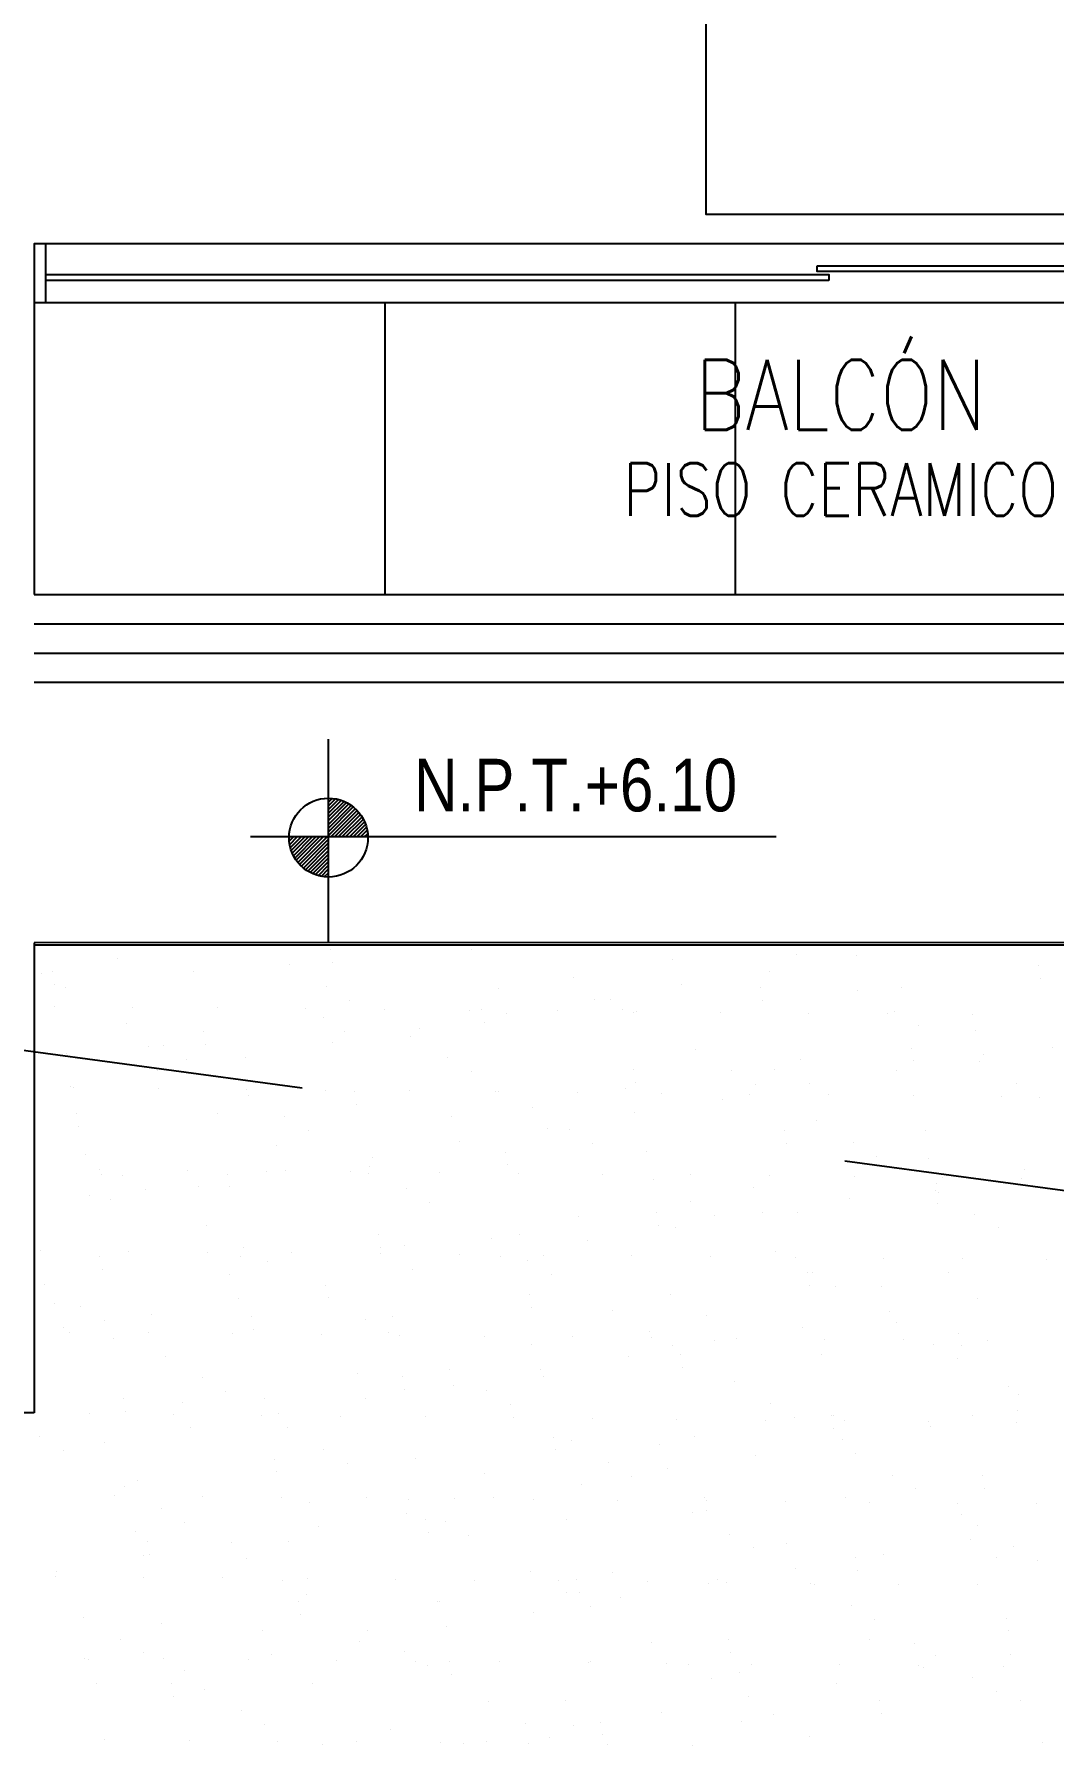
# Model space of a CAD drawing. Header units: millimetres. Extents: x -3 to 53, y -269 to 39.
# Drawn here: x 6 to 7.745, y 20.831 to 23.759 of the extents above; entities that cross this region are included whole.
import ezdxf
from ezdxf.enums import TextEntityAlignment as Align
from ezdxf.xclip import XClip

# ---------------------------------------------------------------- set-up
doc = ezdxf.new("R2010")
doc.units = ezdxf.units.MM
doc.header["$LTSCALE"] = 15
doc.header["$XCLIPFRAME"] = 2
doc.linetypes.add('ACAD_ISO07W100', pattern=[3, 0, -3])
doc.linetypes.add('HIDDEN2', pattern=[0.1875, 0.125, -0.0625])
doc.layers.get('0').update_dxf_attribs({"color": 250})
for name, color, linetype in [('A-BARANDAS', 250, 'Continuous'), ('A-EST VIGAS', 250, 'HIDDEN2'), ('A-HATCH', 250, 'Continuous'), ('A-MOBILIARIO', 250, 'Continuous'), ('A-MURO BAJO', 251, 'Continuous'), ('A-NIVELES-NPT', 252, 'Continuous'), ('A-PROYECCIONES', 250, 'HIDDEN2'), ('A-TEXTO-ACABADO PISO', 250, 'Continuous'), ('A-TEXTO-AMBIENTE', 252, 'Continuous'), ('DLP_MOBILIARIO FIJO', 250, 'Continuous'), ('DLP_VERDE', 250, 'Continuous')]:
    doc.layers.add(name, color=color, linetype=linetype)
doc.styles.add('R80', font='ARIALN.TTF', dxfattribs={"height": 2.03})
doc.styles.add('ROMANS', font='romans.shx', dxfattribs={"width": 0.8})

# ---------------------------------------------------------------- blocks, each defined once
blk = doc.blocks.new('A$C9f73720c')
at = {"layer": 'A-MURO BAJO'}
for p, q in [((59.2224, 107.0787, 0), (53.4761, 88.235, 0)), ((53.4761, 88.235, 0), (54.2455, 88.0001, 0)), ((54.2455, 88.0001, 0), (52.9985, 83.9157, 0))]:
    blk.add_line(p, q, dxfattribs=at)
at = {"layer": 'A-PROYECCIONES'}
blk.add_line((51.8921, 84.3407, 0), (70.8171, 125.5768, 0), dxfattribs=at)
at = {"layer": 'DLP_VERDE'}
for p, q in [((59.2325, 107.0756), (53.4804, 88.2337)), ((53.4804, 88.2337), (54.2455, 88.0001)), ((54.2455, 88.0001), (52.9985, 83.9157))]:
    blk.add_line(p, q, dxfattribs=at)
at = {"layer": 'DLP_VERDE', "linetype": 'Continuous'}
for p, q in [((54.016, 89.8677), (54.016, 89.8677)), ((54.038, 89.8648), (54.038, 89.8648)), ((54.157, 89.8491), (54.157, 89.8491)), ((54.2316, 89.8033), (54.2316, 89.8033)), ((54.1972, 89.7718), (54.1972, 89.7718)), ((54.0627, 89.7346), (54.0627, 89.7346)), ((54.0896, 89.7315), (54.0896, 89.7315)), ((54.134, 89.7335), (54.134, 89.7335)), ((54.1435, 89.7225), (54.1435, 89.7225)), ((54.211, 89.7417), (54.211, 89.7417)), ((54.3427, 89.7426), (54.3427, 89.7426)), ((54.3545, 89.7334), (54.3545, 89.7334)), ((54.5008, 89.7341), (54.5008, 89.7341)), ((54.4246, 89.6706), (54.4246, 89.6706)), ((53.9828, 89.6319), (53.9828, 89.6319)), ((54.0537, 89.6402), (54.0537, 89.6402)), ((54.3902, 89.6391), (54.3902, 89.6391)), ((54.0192, 89.6087), (54.0192, 89.6087)), ((54.0868, 89.6182), (54.0868, 89.6182)), ((54.1089, 89.6153), (54.1089, 89.6153)), ((54.1656, 89.5975), (54.1656, 89.5975)), ((54.2278, 89.5997), (54.2278, 89.5997)), ((54.3139, 89.6046), (54.3139, 89.6046)), ((54.5292, 89.6014), (54.5292, 89.6014)), ((54.6891, 89.6084), (54.6891, 89.6084)), ((54.7074, 89.6202), (54.7074, 89.6202)), ((54.7335, 89.6103), (54.7335, 89.6103)), ((54.7519, 89.604), (54.7519, 89.604)), ((53.9075, 89.5743), (53.9075, 89.5743)), ((54.0193, 89.5969), (54.0193, 89.5969)), ((54.1163, 89.5834), (54.1163, 89.5834)), ((54.2761, 89.5904), (54.2761, 89.5904)), ((54.3205, 89.5923), (54.3205, 89.5923)), ((54.3318, 89.586), (54.3318, 89.586)), ((54.3364, 89.5898), (54.3364, 89.5898)), ((54.3539, 89.5831), (54.3539, 89.5831)), ((54.4573, 89.5963), (54.4573, 89.5963)), ((54.6036, 89.597), (54.6036, 89.597)), ((54.8954, 89.5958), (54.8954, 89.5958)), ((54.9885, 89.5683), (54.9885, 89.5683)), ((53.9655, 89.5594), (53.9655, 89.5594)), ((54.4729, 89.5674), (54.4729, 89.5674)), ((54.5769, 89.5537), (54.5769, 89.5537)), ((54.5989, 89.5508), (54.5989, 89.5508)), ((54.6176, 89.5379), (54.6176, 89.5379)), ((54.7179, 89.5351), (54.7179, 89.5351)), ((54.8219, 89.5215), (54.8219, 89.5215)), ((54.8439, 89.5186), (54.8439, 89.5186)), ((54.9541, 89.5367), (54.9541, 89.5367)), ((54.2466, 89.5075), (54.2466, 89.5075)), ((54.5831, 89.5064), (54.5831, 89.5064)), ((54.9003, 89.4875), (54.9003, 89.4875)), ((54.9629, 89.5029), (54.9629, 89.5029)), ((55.0669, 89.4892), (55.0669, 89.4892)), ((55.089, 89.4863), (55.089, 89.4863)), ((55.2886, 89.4853), (55.2886, 89.4853)), ((53.8757, 89.4772), (53.8757, 89.4772)), ((53.9787, 89.468), (53.9787, 89.468)), ((54.1221, 89.4597), (54.1221, 89.4597)), ((54.2122, 89.476), (54.2122, 89.476)), ((54.2684, 89.4604), (54.2684, 89.4604)), ((54.4167, 89.4675), (54.4167, 89.4675)), ((54.507, 89.4511), (54.507, 89.4511)), ((54.5294, 89.4571), (54.5294, 89.4571)), ((54.5602, 89.4592), (54.5602, 89.4592)), ((54.7065, 89.4599), (54.7065, 89.4599)), ((54.7157, 89.4602), (54.7157, 89.4602)), ((54.8547, 89.4669), (54.8547, 89.4669)), ((54.8756, 89.4672), (54.8756, 89.4672)), ((54.92, 89.4692), (54.92, 89.4692)), ((54.9982, 89.4587), (54.9982, 89.4587)), ((55.1287, 89.4783), (55.1287, 89.4783)), ((55.1445, 89.4594), (55.1445, 89.4594)), ((55.208, 89.4706), (55.208, 89.4706)), ((53.8898, 89.4242), (53.8898, 89.4242)), ((54.0496, 89.4312), (54.0496, 89.4312)), ((54.094, 89.4331), (54.094, 89.4331)), ((54.1585, 89.4267), (54.1585, 89.4267)), ((54.3028, 89.4422), (54.3028, 89.4422)), ((54.4626, 89.4492), (54.4626, 89.4492)), ((55.1815, 89.4356), (55.1815, 89.4356)), ((53.9127, 89.401), (53.9127, 89.401)), ((53.9347, 89.3981), (53.9347, 89.3981)), ((54.8105, 89.4052), (54.8105, 89.4052)), ((55.1471, 89.404), (55.1471, 89.404)), ((54.0537, 89.3825), (54.0537, 89.3825)), ((54.1577, 89.3688), (54.1577, 89.3688)), ((54.1797, 89.3659), (54.1797, 89.3659)), ((54.4396, 89.3748), (54.4396, 89.3748)), ((54.7761, 89.3737), (54.7761, 89.3737)), ((54.0687, 89.3445), (54.0687, 89.3445)), ((54.2987, 89.3502), (54.2987, 89.3502)), ((54.4027, 89.3365), (54.4027, 89.3365)), ((54.4052, 89.3433), (54.4052, 89.3433)), ((54.4248, 89.3336), (54.4248, 89.3336)), ((55.0933, 89.3548), (55.0933, 89.3548)), ((53.9332, 89.3238), (53.9332, 89.3238)), ((54.0343, 89.3129), (54.0343, 89.3129)), ((54.0815, 89.3309), (54.0815, 89.3309)), ((54.225, 89.3226), (54.225, 89.3226)), ((54.3713, 89.3233), (54.3713, 89.3233)), ((54.5195, 89.3303), (54.5195, 89.3303)), ((54.5437, 89.3179), (54.5437, 89.3179)), ((54.6477, 89.3043), (54.6477, 89.3043)), ((54.6491, 89.308), (54.6491, 89.308)), ((54.663, 89.3221), (54.663, 89.3221)), ((54.6935, 89.31), (54.6935, 89.31)), ((54.7224, 89.3244), (54.7224, 89.3244)), ((54.8093, 89.3228), (54.8093, 89.3228)), ((54.9022, 89.3191), (54.9022, 89.3191)), ((54.9576, 89.3298), (54.9576, 89.3298)), ((55.0621, 89.326), (55.0621, 89.326)), ((55.1011, 89.3216), (55.1011, 89.3216)), ((55.1065, 89.328), (55.1065, 89.328)), ((54.0763, 89.283), (54.0763, 89.283)), ((54.2361, 89.29), (54.2361, 89.29)), ((54.2805, 89.2919), (54.2805, 89.2919)), ((54.3515, 89.2941), (54.3515, 89.2941)), ((54.4893, 89.301), (54.4893, 89.301)), ((54.6698, 89.3014), (54.6698, 89.3014)), ((54.7888, 89.2857), (54.7888, 89.2857)), ((53.8231, 89.272), (53.8231, 89.272)), ((53.8675, 89.2739), (53.8675, 89.2739)), ((53.9805, 89.2637), (53.9805, 89.2637)), ((54.8928, 89.272), (54.8928, 89.272)), ((54.9148, 89.2691), (54.9148, 89.2691)), ((55.0035, 89.2725), (55.0035, 89.2725)), ((55.0338, 89.2534), (55.0338, 89.2534)), ((54.6326, 89.2421), (54.6326, 89.2421)), ((54.9691, 89.241), (54.9691, 89.241)), ((55.1378, 89.2397), (55.1378, 89.2397)), ((55.1598, 89.2368), (55.1598, 89.2368)), ((54.1843, 89.1938), (54.1843, 89.1938)), ((54.2617, 89.2118), (54.2617, 89.2118)), ((54.5982, 89.2106), (54.5982, 89.2106)), ((54.6224, 89.1932), (54.6224, 89.1932)), ((54.9154, 89.1917), (54.9154, 89.1917)), ((55.0604, 89.1927), (55.0604, 89.1927)), ((53.8795, 89.1653), (53.8795, 89.1653)), ((53.8898, 89.1861), (53.8898, 89.1861)), ((53.8907, 89.1814), (53.8907, 89.1814)), ((54.0361, 89.1867), (54.0361, 89.1867)), ((54.2272, 89.1802), (54.2272, 89.1802)), ((54.3278, 89.1855), (54.3278, 89.1855)), ((54.4741, 89.1862), (54.4741, 89.1862)), ((54.5444, 89.1614), (54.5444, 89.1614)), ((54.6758, 89.1599), (54.6758, 89.1599)), ((54.7659, 89.185), (54.7659, 89.185)), ((54.8356, 89.1668), (54.8356, 89.1668)), ((54.88, 89.1688), (54.88, 89.1688)), ((54.9121, 89.1857), (54.9121, 89.1857)), ((55.0887, 89.1779), (55.0887, 89.1779)), ((53.8563, 89.1499), (53.8563, 89.1499)), ((53.9835, 89.1516), (53.9835, 89.1516)), ((54.0056, 89.1487), (54.0056, 89.1487)), ((54.0096, 89.1308), (54.0096, 89.1308)), ((54.054, 89.1327), (54.054, 89.1327)), ((54.1246, 89.133), (54.1246, 89.133)), ((54.1735, 89.131), (54.1735, 89.131)), ((54.2628, 89.1418), (54.2628, 89.1418)), ((54.4226, 89.1488), (54.4226, 89.1488)), ((54.467, 89.1507), (54.467, 89.1507)), ((53.8026, 89.1006), (53.8026, 89.1006)), ((53.8498, 89.1238), (53.8498, 89.1238)), ((54.2286, 89.1193), (54.2286, 89.1193)), ((54.2506, 89.1164), (54.2506, 89.1164)), ((54.3696, 89.1007), (54.3696, 89.1007)), ((54.8256, 89.1094), (54.8256, 89.1094)), ((55.1621, 89.1083), (55.1621, 89.1083)), ((54.4546, 89.0791), (54.4546, 89.0791)), ((54.4736, 89.0871), (54.4736, 89.0871)), ((54.4956, 89.0842), (54.4956, 89.0842)), ((54.7911, 89.0779), (54.7911, 89.0779)), ((53.8492, 89.0572), (53.8492, 89.0572)), ((53.9926, 89.049), (53.9926, 89.049)), ((54.0837, 89.0487), (54.0837, 89.0487)), ((54.1389, 89.0496), (54.1389, 89.0496)), ((54.2872, 89.0567), (54.2872, 89.0567)), ((54.4202, 89.0475), (54.4202, 89.0475)), ((54.4307, 89.0484), (54.4307, 89.0484)), ((54.5769, 89.0491), (54.5769, 89.0491)), ((54.6146, 89.0685), (54.6146, 89.0685)), ((54.7186, 89.0548), (54.7186, 89.0548)), ((54.7252, 89.0561), (54.7252, 89.0561)), ((54.7406, 89.0519), (54.7406, 89.0519)), ((54.8687, 89.0479), (54.8687, 89.0479)), ((55.015, 89.0486), (55.015, 89.0486)), ((55.1083, 89.059), (55.1083, 89.059)), ((54.0493, 89.0172), (54.0493, 89.0172)), ((54.7374, 89.0287), (54.7374, 89.0287)), ((54.8596, 89.0362), (54.8596, 89.0362)), ((54.8623, 89.0187), (54.8623, 89.0187)), ((54.9636, 89.0225), (54.9636, 89.0225)), ((54.9857, 89.0196), (54.9857, 89.0196)), ((55.0221, 89.0257), (55.0221, 89.0257)), ((55.0665, 89.0276), (55.0665, 89.0276)), ((54.0363, 88.9826), (54.0363, 88.9826)), ((54.1961, 88.9896), (54.1961, 88.9896)), ((54.2405, 88.9915), (54.2405, 88.9915)), ((54.3665, 88.9983), (54.3665, 88.9983)), ((54.4493, 89.0007), (54.4493, 89.0007)), ((54.6091, 89.0076), (54.6091, 89.0076)), ((54.6535, 89.0096), (54.6535, 89.0096)), ((55.1047, 89.004), (55.1047, 89.004)), ((53.7831, 88.9716), (53.7831, 88.9716)), ((53.8276, 88.9735), (53.8276, 88.9735)), ((53.9955, 88.9679), (53.9955, 88.9679)), ((55.0185, 88.9767), (55.0185, 88.9767)), ((53.7054, 88.9481), (53.7054, 88.9481)), ((53.8094, 88.9344), (53.8094, 88.9344)), ((53.8314, 88.9315), (53.8314, 88.9315)), ((54.6476, 88.9464), (54.6476, 88.9464)), ((54.9841, 88.9452), (54.9841, 88.9452)), ((53.8037, 88.9131), (53.8037, 88.9131)), ((53.9504, 88.9158), (53.9504, 88.9158)), ((53.952, 88.9201), (53.952, 88.9201)), ((54.0544, 88.9021), (54.0544, 88.9021)), ((54.0764, 88.8992), (54.0764, 88.8992)), ((54.0955, 88.9119), (54.0955, 88.9119)), ((54.2417, 88.9125), (54.2417, 88.9125)), ((54.2767, 88.916), (54.2767, 88.916)), ((54.39, 88.9196), (54.39, 88.9196)), ((54.5335, 88.9113), (54.5335, 88.9113)), ((54.6132, 88.9148), (54.6132, 88.9148)), ((54.6798, 88.912), (54.6798, 88.912)), ((54.8281, 88.919), (54.8281, 88.919)), ((54.9304, 88.896), (54.9304, 88.896)), ((54.9715, 88.9108), (54.9715, 88.9108)), ((55.1178, 88.9115), (55.1178, 88.9115)), ((53.9058, 88.8856), (53.9058, 88.8856)), ((54.1954, 88.8835), (54.1954, 88.8835)), ((54.2423, 88.8845), (54.2423, 88.8845)), ((54.2994, 88.8699), (54.2994, 88.8699)), ((54.3215, 88.867), (54.3215, 88.867)), ((54.5595, 88.8656), (54.5595, 88.8656)), ((54.7956, 88.8665), (54.7956, 88.8665)), ((54.84, 88.8684), (54.84, 88.8684)), ((55.0488, 88.8775), (55.0488, 88.8775)), ((53.8713, 88.8541), (53.8713, 88.8541)), ((54.2228, 88.8415), (54.2228, 88.8415)), ((54.3826, 88.8484), (54.3826, 88.8484)), ((54.427, 88.8504), (54.427, 88.8504)), ((54.4404, 88.8513), (54.4404, 88.8513)), ((54.5444, 88.8376), (54.5444, 88.8376)), ((54.6358, 88.8595), (54.6358, 88.8595)), ((53.8098, 88.8234), (53.8098, 88.8234)), ((53.9696, 88.8304), (53.9696, 88.8304)), ((54.0141, 88.8323), (54.0141, 88.8323)), ((54.1885, 88.8352), (54.1885, 88.8352)), ((54.5665, 88.8347), (54.5665, 88.8347)), ((54.6855, 88.819), (54.6855, 88.819)), ((54.8406, 88.8137), (54.8406, 88.8137)), ((53.8176, 88.8049), (53.8176, 88.8049)), ((54.0548, 88.783), (54.0548, 88.783)), ((54.4697, 88.7833), (54.4697, 88.7833)), ((54.4929, 88.7825), (54.4929, 88.7825)), ((54.7895, 88.8053), (54.7895, 88.8053)), ((54.8062, 88.7822), (54.8062, 88.7822)), ((54.8115, 88.8024), (54.8115, 88.8024)), ((54.9305, 88.7868), (54.9305, 88.7868)), ((54.9309, 88.7819), (54.9309, 88.7819)), ((53.7603, 88.7753), (53.7603, 88.7753)), ((53.9065, 88.776), (53.9065, 88.776)), ((54.0987, 88.7529), (54.0987, 88.7529)), ((54.1983, 88.7748), (54.1983, 88.7748)), ((54.3446, 88.7754), (54.3446, 88.7754)), ((54.4352, 88.7518), (54.4352, 88.7518)), ((54.6363, 88.7742), (54.6363, 88.7742)), ((54.7826, 88.7749), (54.7826, 88.7749)), ((55.0345, 88.7731), (55.0345, 88.7731)), ((55.0565, 88.7702), (55.0565, 88.7702)), ((55.0744, 88.7737), (55.0744, 88.7737)), ((53.7278, 88.7226), (53.7278, 88.7226)), ((54.0643, 88.7214), (54.0643, 88.7214)), ((54.7524, 88.7329), (54.7524, 88.7329)), ((54.9821, 88.7253), (54.9821, 88.7253)), ((55.0265, 88.7272), (55.0265, 88.7272)), ((53.6352, 88.7172), (53.6352, 88.7172)), ((53.6572, 88.7143), (53.6572, 88.7143)), ((53.6934, 88.691), (53.6934, 88.691)), ((53.7762, 88.6986), (53.7762, 88.6986)), ((54.2006, 88.6912), (54.2006, 88.6912)), ((54.3815, 88.7025), (54.3815, 88.7025)), ((54.4093, 88.7003), (54.4093, 88.7003)), ((54.5691, 88.7073), (54.5691, 88.7073)), ((54.6135, 88.7092), (54.6135, 88.7092)), ((54.8223, 88.7183), (54.8223, 88.7183)), ((53.7432, 88.6712), (53.7432, 88.6712)), ((53.7876, 88.6731), (53.7876, 88.6731)), ((53.8802, 88.6849), (53.8802, 88.6849)), ((53.9023, 88.682), (53.9023, 88.682)), ((53.9963, 88.6822), (53.9963, 88.6822)), ((54.0106, 88.6722), (54.0106, 88.6722)), ((54.0213, 88.6663), (54.0213, 88.6663)), ((54.1561, 88.6892), (54.1561, 88.6892)), ((55.0336, 88.681), (55.0336, 88.681)), ((53.6396, 88.6418), (53.6396, 88.6418)), ((53.7196, 88.6464), (53.7196, 88.6464)), ((53.8631, 88.6382), (53.8631, 88.6382)), ((54.0094, 88.6388), (54.0094, 88.6388)), ((54.1253, 88.6527), (54.1253, 88.6527)), ((54.1473, 88.6498), (54.1473, 88.6498)), ((54.1577, 88.6459), (54.1577, 88.6459)), ((54.2663, 88.6341), (54.2663, 88.6341)), ((54.3011, 88.6376), (54.3011, 88.6376)), ((54.4474, 88.6383), (54.4474, 88.6383)), ((54.5957, 88.6454), (54.5957, 88.6454)), ((54.6626, 88.6506), (54.6626, 88.6506)), ((54.7392, 88.6371), (54.7392, 88.6371)), ((54.8855, 88.6378), (54.8855, 88.6378)), ((54.9991, 88.6495), (54.9991, 88.6495)), ((55.0337, 88.6448), (55.0337, 88.6448)), ((54.2917, 88.6203), (54.2917, 88.6203)), ((54.3703, 88.6204), (54.3703, 88.6204)), ((54.3923, 88.6175), (54.3923, 88.6175)), ((54.5113, 88.6018), (54.5113, 88.6018)), ((54.6282, 88.6191), (54.6282, 88.6191)), ((53.9208, 88.5899), (53.9208, 88.5899)), ((54.2573, 88.5887), (54.2573, 88.5887)), ((54.6153, 88.5881), (54.6153, 88.5881)), ((54.6374, 88.5852), (54.6374, 88.5852)), ((54.9454, 88.6002), (54.9454, 88.6002)), ((55.0088, 88.5771), (55.0088, 88.5771)), ((53.8864, 88.5584), (53.8864, 88.5584)), ((54.3426, 88.5481), (54.3426, 88.5481)), ((54.3871, 88.55), (54.3871, 88.55)), ((54.5745, 88.5698), (54.5745, 88.5698)), ((54.5958, 88.5591), (54.5958, 88.5591)), ((54.7556, 88.5661), (54.7556, 88.5661)), ((54.7563, 88.5696), (54.7563, 88.5696)), ((54.8, 88.568), (54.8, 88.568)), ((54.8603, 88.5559), (54.8603, 88.5559)), ((54.8824, 88.553), (54.8824, 88.553)), ((53.7698, 88.523), (53.7698, 88.523)), ((53.9297, 88.53), (53.9297, 88.53)), ((53.9741, 88.532), (53.9741, 88.532)), ((54.1828, 88.5411), (54.1828, 88.5411)), ((54.2035, 88.5395), (54.2035, 88.5395)), ((54.8556, 88.5179), (54.8556, 88.5179)), ((55.0014, 88.5373), (55.0014, 88.5373)), ((53.6742, 88.5023), (53.6742, 88.5023)), ((53.8225, 88.5093), (53.8225, 88.5093)), ((53.8326, 88.5091), (53.8326, 88.5091)), ((53.9659, 88.5011), (53.9659, 88.5011)), ((54.1122, 88.5017), (54.1122, 88.5017)), ((54.2605, 88.5088), (54.2605, 88.5088)), ((54.404, 88.5005), (54.404, 88.5005)), ((54.4847, 88.4876), (54.4847, 88.4876)), ((54.5503, 88.5012), (54.5503, 88.5012)), ((54.6985, 88.5082), (54.6985, 88.5082)), ((54.8212, 88.4864), (54.8212, 88.4864)), ((54.842, 88.5), (54.842, 88.5)), ((54.9883, 88.5007), (54.9883, 88.5007)), ((53.6021, 88.4814), (53.6021, 88.4814)), ((53.7061, 88.4677), (53.7061, 88.4677)), ((53.7281, 88.4648), (53.7281, 88.4648)), ((54.1138, 88.4572), (54.1138, 88.4572)), ((54.4503, 88.456), (54.4503, 88.456)), ((53.7428, 88.4268), (53.7428, 88.4268)), ((53.8471, 88.4491), (53.8471, 88.4491)), ((53.9511, 88.4355), (53.9511, 88.4355)), ((53.9731, 88.4326), (53.9731, 88.4326)), ((54.7675, 88.4371), (54.7675, 88.4371)), ((54.0793, 88.4257), (54.0793, 88.4257)), ((54.0921, 88.4169), (54.0921, 88.4169)), ((54.1961, 88.4032), (54.1961, 88.4032)), ((54.2182, 88.4003), (54.2182, 88.4003)), ((54.3693, 88.3999), (54.3693, 88.3999)), ((54.3965, 88.4068), (54.3965, 88.4068)), ((54.5291, 88.4069), (54.5291, 88.4069)), ((54.5736, 88.4088), (54.5736, 88.4088)), ((54.7823, 88.4179), (54.7823, 88.4179)), ((54.9421, 88.4249), (54.9421, 88.4249)), ((53.7032, 88.3708), (53.7032, 88.3708)), ((53.7084, 88.3953), (53.7084, 88.3953)), ((53.7476, 88.3728), (53.7476, 88.3728)), ((53.9253, 88.3722), (53.9253, 88.3722)), ((53.9563, 88.3819), (53.9563, 88.3819)), ((54.0256, 88.3764), (54.0256, 88.3764)), ((54.1162, 88.3888), (54.1162, 88.3888)), ((54.1606, 88.3908), (54.1606, 88.3908)), ((54.3372, 88.3846), (54.3372, 88.3846)), ((54.3633, 88.3717), (54.3633, 88.3717)), ((54.4412, 88.3709), (54.4412, 88.3709)), ((54.4632, 88.368), (54.4632, 88.368)), ((54.8014, 88.3711), (54.8014, 88.3711)), ((53.5433, 88.3638), (53.5433, 88.3638)), ((53.6307, 88.3645), (53.6307, 88.3645)), ((53.6547, 88.346), (53.6547, 88.346)), ((53.777, 88.3652), (53.777, 88.3652)), ((54.0688, 88.364), (54.0688, 88.364)), ((54.2151, 88.3646), (54.2151, 88.3646)), ((54.5068, 88.3634), (54.5068, 88.3634)), ((54.5822, 88.3524), (54.5822, 88.3524)), ((54.6531, 88.3641), (54.6531, 88.3641)), ((54.6777, 88.3549), (54.6777, 88.3549)), ((54.6862, 88.3387), (54.6862, 88.3387)), ((54.9448, 88.3629), (54.9448, 88.3629)), ((54.3067, 88.3245), (54.3067, 88.3245)), ((54.6432, 88.3233), (54.6432, 88.3233)), ((54.7082, 88.3358), (54.7082, 88.3358)), ((54.8272, 88.3201), (54.8272, 88.3201)), ((53.9358, 88.2941), (53.9358, 88.2941)), ((54.2723, 88.293), (54.2723, 88.293)), ((54.9312, 88.3064), (54.9312, 88.3064)), ((53.5319, 88.2505), (53.5319, 88.2505)), ((53.5649, 88.2638), (53.5649, 88.2638)), ((53.9014, 88.2626), (53.9014, 88.2626)), ((54.5558, 88.2587), (54.5558, 88.2587)), ((54.5895, 88.2741), (54.5895, 88.2741)), ((54.7156, 88.2657), (54.7156, 88.2657)), ((54.7601, 88.2676), (54.7601, 88.2676)), ((53.5305, 88.2322), (53.5305, 88.2322)), ((53.5539, 88.2476), (53.5539, 88.2476)), ((53.5901, 88.2356), (53.5901, 88.2356)), ((53.6729, 88.2319), (53.6729, 88.2319)), ((53.7298, 88.2227), (53.7298, 88.2227)), ((53.7336, 88.2274), (53.7336, 88.2274)), ((53.8799, 88.2281), (53.8799, 88.2281)), ((53.8897, 88.2296), (53.8897, 88.2296)), ((53.9341, 88.2316), (53.9341, 88.2316)), ((54.0281, 88.2351), (54.0281, 88.2351)), ((54.1428, 88.2407), (54.1428, 88.2407)), ((54.1716, 88.2269), (54.1716, 88.2269)), ((54.2186, 88.2437), (54.2186, 88.2437)), ((54.3027, 88.2477), (54.3027, 88.2477)), ((54.3179, 88.2275), (54.3179, 88.2275)), ((54.3471, 88.2496), (54.3471, 88.2496)), ((54.4662, 88.2346), (54.4662, 88.2346)), ((54.6097, 88.2263), (54.6097, 88.2263)), ((54.7559, 88.227), (54.7559, 88.227)), ((54.8706, 88.2222), (54.8706, 88.2222)), ((54.9042, 88.234), (54.9042, 88.234)), ((53.7769, 88.2183), (53.7769, 88.2183)), ((53.799, 88.2154), (53.799, 88.2154)), ((53.8476, 88.2133), (53.8476, 88.2133)), ((53.918, 88.1997), (53.918, 88.1997)), ((54.4997, 88.1918), (54.4997, 88.1918)), ((54.022, 88.186), (54.022, 88.186)), ((54.044, 88.1831), (54.044, 88.1831)), ((54.163, 88.1674), (54.163, 88.1674)), ((54.8362, 88.1906), (54.8362, 88.1906)), ((54.1288, 88.1614), (54.1288, 88.1614)), ((54.267, 88.1537), (54.267, 88.1537)), ((54.289, 88.1508), (54.289, 88.1508)), ((54.408, 88.1352), (54.408, 88.1352)), ((54.4653, 88.1603), (54.4653, 88.1603)), ((54.7825, 88.1414), (54.7825, 88.1414)), ((54.0944, 88.1299), (54.0944, 88.1299)), ((54.4115, 88.111), (54.4115, 88.111)), ((54.4892, 88.1065), (54.4892, 88.1065)), ((54.512, 88.1215), (54.512, 88.1215)), ((54.5336, 88.1084), (54.5336, 88.1084)), ((54.5341, 88.1186), (54.5341, 88.1186)), ((54.7423, 88.1176), (54.7423, 88.1176)), ((53.9827, 88.091), (53.9827, 88.091)), ((54.0406, 88.0806), (54.0406, 88.0806)), ((54.0762, 88.0885), (54.0762, 88.0885)), ((54.1206, 88.0904), (54.1206, 88.0904)), ((54.131, 88.098), (54.131, 88.098)), ((54.2745, 88.0898), (54.2745, 88.0898)), ((54.3293, 88.0995), (54.3293, 88.0995)), ((54.4207, 88.0904), (54.4207, 88.0904)), ((54.569, 88.0975), (54.569, 88.0975)), ((54.653, 88.1029), (54.653, 88.1029)), ((54.7125, 88.0892), (54.7125, 88.0892)), ((54.7571, 88.0892), (54.7571, 88.0892)), ((54.7791, 88.0863), (54.7791, 88.0863)), ((54.8588, 88.0899), (54.8588, 88.0899)), ((54.6927, 88.0591), (54.6927, 88.0591)), ((54.3218, 88.0287), (54.3218, 88.0287)), ((54.6583, 88.0276), (54.6583, 88.0276)), ((54.2873, 87.9972), (54.2873, 87.9972)), ((54.5158, 87.9583), (54.5158, 87.9583)), ((54.6045, 87.9783), (54.6045, 87.9783)), ((54.6719, 87.9604), (54.6719, 87.9604)), ((54.6757, 87.9653), (54.6757, 87.9653)), ((54.7201, 87.9673), (54.7201, 87.9673)), ((54.5236, 87.9533), (54.5236, 87.9533)), ((54.8153, 87.9521), (54.8153, 87.9521))]:
    blk.add_line(p, q, dxfattribs=at)
at = {"style": 'R80'}
for height, rotation, p in [(0.09, 0.009, (39.554, 141.0046, 0)), (0.09, 0.009, (45.7984, 139.3226, 0)), (0.09, 0.009, (50.4634, 135.3578, 0)), (0.09, 0.009, (41.9784, 129.0436, 0)), (0.09, 0.009, (37.8409, 128.6089, 0)), (0.09, 0.009, (35.483, 116.3582, 0)), (0.09, 0.009, (38.5607, 113.6321, 0)), (0.09, 0.009, (45.1292, 84.3757, 0)), (0.09, 0.009, (43.9111, 83.9335, 0)), (0.09, 0.009, (43.1485, 83.401, 0)), (0.09, 0.009, (28.0067, 80.1071, 0)), (0.09, 0.009, (44.3753, 79.9046, 0)), (0.09, 0.009, (55.151, 79.2173, 0)), (0.09, 0.009, (38.2608, 76.0049)), (0.09, 0.009, (39.0036, 75.5558)), (0.09, 0.009, (27.5137, 75.2133, 0)), (0.09, 0.009, (27.5137, 75.2133, 0)), (0.09, 0.009, (39.8519, 75.1543)), (0.09, 0.009, (25.3599, 70.2709, 0)), (0.09, 0.009, (32.1646, 69.192, 0)), (0.09, 0.009, (32.1646, 69.192, 0)), (0.09, 0.009, (26.9947, 68.6392, 0)), (0.09, 0.009, (59.8504, 67.3859, 0)), (0.09, 0.009, (24.839, 65.5107, 0)), (0.09, 0.009, (24.839, 65.5107, 0)), (0.09, 0.009, (33.5008, 60.261, 0)), (0.09, 0.009, (33.5008, 60.261, 0)), (0.09, 347.3908, (17.1069, 59.2726, 0)), (0.09, 0.009, (26.4708, 59.2035, 0)), (0.09, 0.009, (26.4708, 59.2035, 0)), (0.09, 0.009, (23.1216, 58.7685, 0)), (0.09, 0.009, (23.1216, 58.7685, 0)), (0.09, 0.009, (27.6632, 55.3959, 0)), (0.09, 0.009, (27.6632, 55.3959, 0)), (0.09, 0.009, (22.2239, 54.9818, 0)), (0.09, 0.009, (22.2239, 54.9818, 0)), (0.09, 0.009, (65.7174, 53.5803, 0)), (0.09, 0.009, (38.377, 51.7166, 0)), (0.09, 0.009, (38.377, 51.7166, 0)), (0.09, 0.009, (21.0294, 51.3767, 0)), (0.09, 0.009, (21.0294, 51.3767, 0)), (0.09, 0.009, (29.4091, 50.8876, 0)), (0.09, 0.009, (29.4091, 50.8876, 0)), (0.09, 0.009, (22.5184, 48.0808, 0)), (0.09, 0.009, (22.5184, 48.0808, 0)), (0.09, 0.009, (32.8305, 47.9478, 0)), (0.09, 0.009, (38.6414, 47.9238, 0)), (0.09, 1.5576, (45.5013, 47.0033, 0)), (0.09, 1.5576, (45.5013, 47.0033, 0)), (0.09, 1.5576, (42.9613, 45.8781, 0)), (0.09, 0.009, (31.2252, 43.4352, 0)), (0.09, 0.009, (31.2252, 43.4352, 0)), (0.09, 0.009, (24.8291, 43.3056, 0)), (0.09, 0.009, (24.8291, 43.3056, 0)), (0.09, 0.009, (28.8684, 42.6092, 0)), (0.09, 0.009, (28.8684, 42.6092, 0)), (0.09, 0.009, (46.0815, 42.4048, 0)), (0.09, 0.009, (19.0307, 42.0559, 0)), (0.09, 0.009, (19.0307, 42.0559, 0)), (0.09, 0.009, (70.9067, 41.0329, 0)), (0.09, 0.009, (22.7765, 38.7407, 0)), (0.09, 0.009, (22.7765, 38.7407, 0)), (0.09, 0.009, (17.8952, 37.4624, 0)), (0.09, 0.009, (17.8952, 37.4624, 0)), (0.09, 0.009, (25.8226, 33.2142, 0)), (0.09, 0.009, (21.5027, 31.2754, 0)), (0.1403, 0.009, (43.0178, 29.8778, 0)), (0.09, 0.009, (24.3978, 29.2659, 0)), (0.09, 0.009, (49.7565, 29.0287, 0)), (0.09, 0.009, (16.51, 28.4123, 0)), (0.09, 0.009, (16.51, 28.4123, 0)), (0.09, 0.009, (40.7946, 24.893, 0)), (0.09, 0.009, (18.1268, 23.6374, 0)), (0.09, 0.009, (20.346, 20.3291, 0)), (0.09, 0.009, (38.3365, 19.4632, 0)), (0.09, 0.009, (18.2869, 15.9828, 0)), (0.09, 0.009, (36.6694, 12.5977, 0)), (0.09, 337.7998, (24.7536, 11.2334, 0)), (0.09, 0.009, (33.5928, 10.3508, 0)), (0.09, 337.7998, (21.6109, 10.1247, 0)), (0.09, 337.7998, (16.5605, 9.5998, 0)), (0.09, 337.7998, (29.9414, 8.9534, 0)), (0.09, 337.7998, (31.6402, 7.9561, 0)), (0.09, 337.7998, (26.736, 7.7966, 0)), (0.09, 337.7998, (32.0288, 7.0232, 0)), (0.09, 0.009, (23.3239, 5.5763, 0)), (0.09, 0.009, (16.5347, 5.5678, 0)), (0.09, 0.009, (34.4718, 3.6379, 0))]:
    blk.add_attdef('N.P.T.+0.00', text='', height=height, rotation=rotation, dxfattribs=at).set_placement(p, align=Align.MIDDLE_CENTER)
for p in [(49.9263, 138.2431, 0), (56.6904, 136.252, 0), (60.5336, 135.5237, 0), (42.6322, 135.1839), (46.2516, 126.9171), (35.1548, 97.8545, 0), (31.2618, 93.9445, 0), (17.9393, 86.8861, 0), (34.7444, 85.6148, 0), (35.5048, 81.4636, 0), (34.6534, 76.9929, 0), (59.6668, 73.2509), (40.4113, 65.8421, 0), (43.5611, 65.2125, 0), (64.4681, 61.3857), (43.9111, 51.4927, 0), (32.9744, 51.0828, 0), (69.3242, 50.0814, 0), (48.0327, 50.0735, 0), (52.9599, 39.4701, 0), (74.4159, 35.7467, 0)]:
    blk.add_attdef('N.P.T.+0.00', text='', height=0.2109, dxfattribs=at).set_placement(p, align=Align.MIDDLE_CENTER)
blk = doc.blocks.new('est_P1')
at = {"layer": 'A-EST VIGAS'}
blk.add_line((-42.694, -13.4, 0), (-39.994, -13.4, 0), dxfattribs=at)
blk = doc.blocks.new('SIM NIVEL PLANTA')
at = {"linetype": 'Continuous'}
h = blk.add_hatch(dxfattribs=at)
h.set_pattern_fill('_USER', color=256, scale=0.089997, angle=45, style=0, pattern_type=0)
h.set_pattern_definition([(45, (31854.49523, 23864.84028), (-0.06363728001, 0.06363728001), [])])
h.paths.add_polyline_path([(-17.329, 0), (-15.979, 0, 0.409209), (-17.329, 1.327)])
h.paths.add_polyline_path([(-18.679, 0, 0.004279), (-18.679, -0.023, 0.414214), (-17.329, -1.373), (-17.329, 0)])
for p, q in [((-17.329, -3.577), (-17.329, 3.344)), ((-2, 0), (-20, 0))]:
    blk.add_line(p, q)
blk.add_circle((-17.329, -0.023), 1.35, dxfattribs=at)
at = {"style": 'R80'}
blk.add_attdef('N.P.T.+0.00', text='', height=1.8, dxfattribs=at).set_placement((-8.871, 1.774), align=Align.MIDDLE_CENTER)
blk = doc.blocks.new('SOFA SEC')
for p, q in [((0, 0.65), (0.1, 0.65)), ((0.1, 0.65), (0.1, 0.1)), ((0.5, 0.65), (0.1, 0.65)), ((0.75, 0.65), (0.75, 0.1)), ((1.4, 0.65), (1.4, 0.1)), ((0.1, 0.1), (2.05, 0.1))]:
    blk.add_line(p, q)
blk.add_lwpolyline([(0.5, 1.55), (0.5, 0.65), (2.05, 0.65), (2.05, 0), (0, 0), (0, 1.55)], close=True)

msp = doc.modelspace()

# ---------------------------------------------------------------- block references
at = {"linetype": 'ACAD_ISO07W100', "ltscale": 5}
ref = msp.add_blockref('A$C9f73720c', (-94.0043, 47.5864), dxfattribs=dict(at, rotation=286.9770955472961))
XClip(ref).set_block_clipping_path([(53.9739667831, 80.2683385944), (69.3730303047, 130.7085147865), (51.0595701083, 136.2994971771), (35.6605065867, 85.8593209849)])

# ---------------------------------------------------------------- next in the draw order: hatches: boundary and pattern name
at = {"layer": 'A-HATCH'}
h = msp.add_hatch(dxfattribs=at)
h.set_pattern_fill('_USER', color=256, scale=0.6, angle=180, double=1, pattern_type=0)
h.set_pattern_definition([(180, (6, 22.7999), (-7e-17, -0.6), []), (270, (6, 22.7999), (0.6, -1e-16), [])])
h.paths.add_polyline_path([(8.7, 22.7999), (6, 22.7999), (6, 23.2999), (8.7, 23.2999)])

# ---------------------------------------------------------------- next in the draw order: linework, layer by layer
at = {"layer": 'A-BARANDAS', "elevation": 0}
for points in [[(6, 22.7499), (8.7, 22.7499)], [(6, 22.6999), (8.7, 22.6999)]]:
    msp.add_lwpolyline(points, dxfattribs=at)
at = {"layer": 'A-MURO BAJO'}
for p, q in [((8.68, 23.3999, 0), (6.02, 23.3999, 0)), ((6.02, 23.2999, 0), (8.68, 23.2999, 0))]:
    msp.add_line(p, q, dxfattribs=at)
at = {"layer": 'A-MURO BAJO', "elevation": 0}
for points in [[(6, 22.7999), (8.7, 22.7999)], [(6, 22.6499), (8.7, 22.6499)]]:
    msp.add_lwpolyline(points, dxfattribs=at)
at = {"layer": 'DLP_MOBILIARIO FIJO', "elevation": 0}
for points in [[(6.02, 23.3999), (6, 23.3999), (6, 23.2999), (6.02, 23.2999)], [(7.36, 23.3374), (6.02, 23.3374), (6.02, 23.3474), (7.36, 23.3474)], [(7.34, 23.3624), (8.68, 23.3624), (8.68, 23.3524), (7.34, 23.3524)]]:
    msp.add_lwpolyline(points, close=True, dxfattribs=at)

# ---------------------------------------------------------------- next in the draw order: block references
msp.add_blockref('est_P1', (48.694, 36.0499, 0))
at = {"layer": 'A-MOBILIARIO', "rotation": 89.99956714789806}
msp.add_blockref('SOFA SEC', (8.7, 23.4499, 0), dxfattribs=at)
at = {"layer": 'A-NIVELES-NPT', "xscale": 0.05, "yscale": 0.05, "zscale": 0.05}
msp.add_blockref('SIM NIVEL PLANTA', (7.3701, 22.3853), dxfattribs=at).add_auto_attribs({'N.P.T.+0.00': 'N.P.T.+6.10'})

# ---------------------------------------------------------------- next in the draw order: texts
at = {"layer": 'A-TEXTO-ACABADO PISO', "insert": (7.3803, 23.0248, 0), "char_height": 0.09, "attachment_point": 2, "style": 'ROMANS'}
msp.add_mtext_dynamic_manual_height_columns('PISO CERAMICO', width=1.20225, gutter_width=12.5, heights=[0], dxfattribs=at)
at = {"layer": 'A-TEXTO-AMBIENTE', "style": 'ROMANS', "width": 0.8}
msp.add_text('BALCÓN', height=0.12, dxfattribs=at).set_placement((7.38, 23.0816, 0), align=Align.CENTER)

doc.saveas('drawing.dxf')
